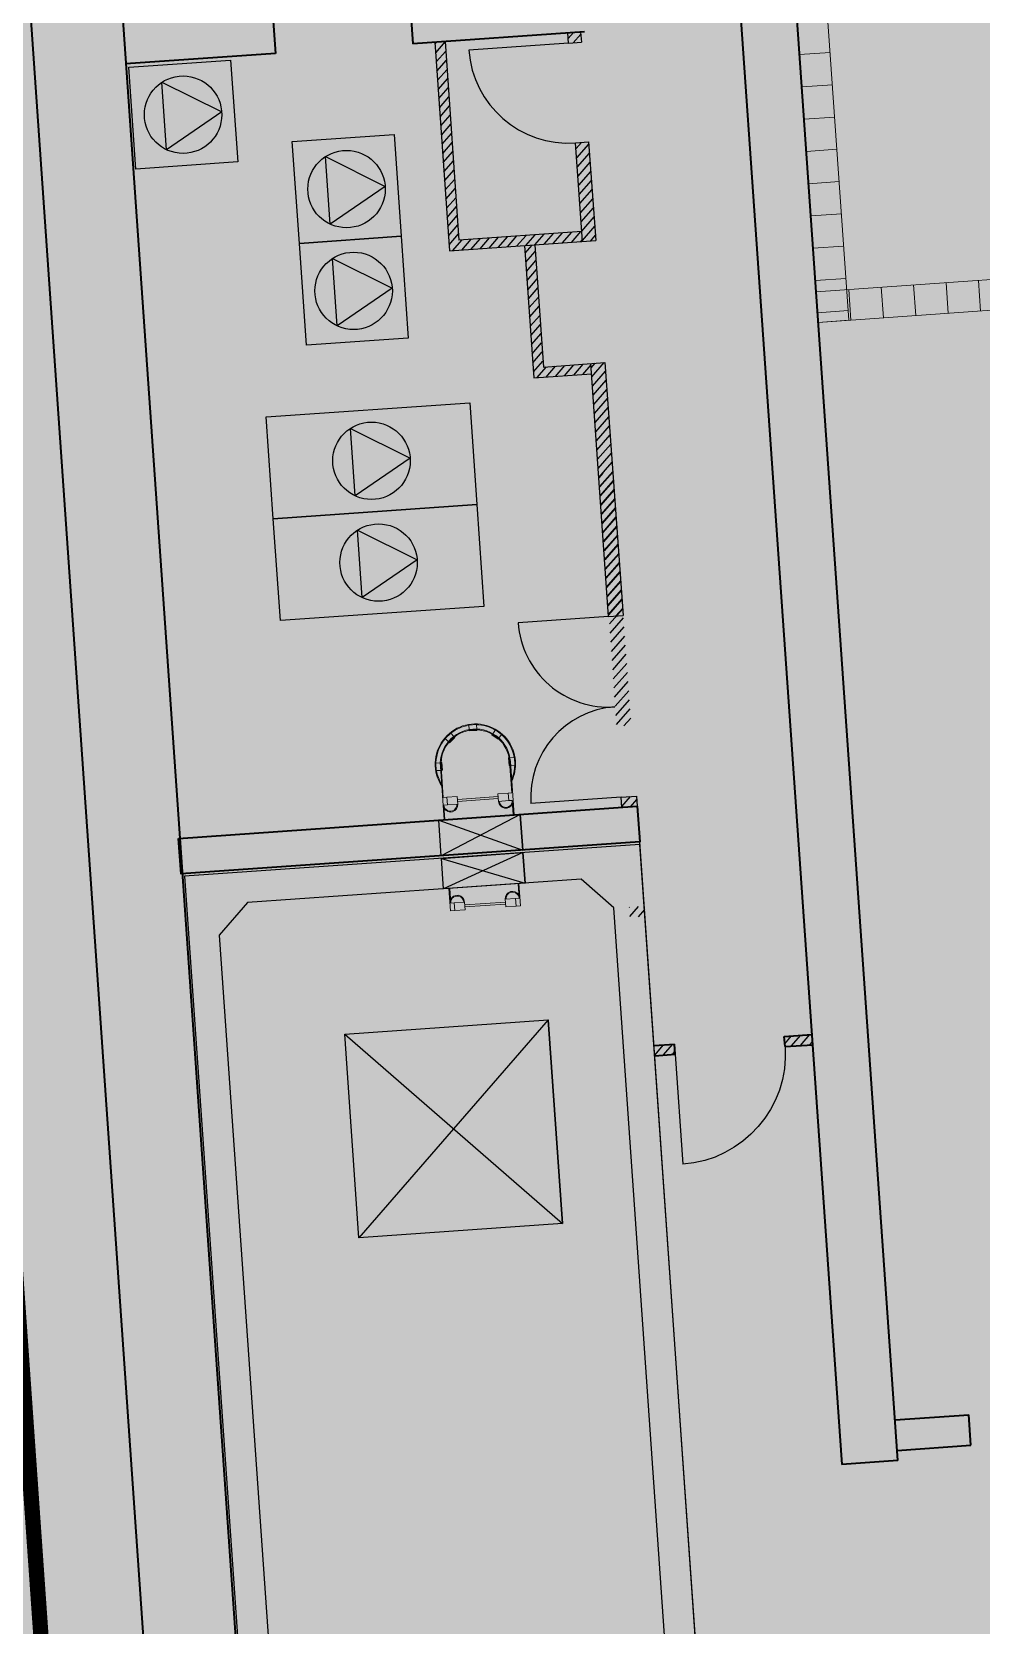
# Model space of a CAD drawing. Header units: millimetres. Extents: x 834311283 to 834708468, y 817882832 to 818197366.
# Drawn here: x 834503902 to 834513205, y 817984367 to 817999978 of the extents above; entities that cross this region are included whole.
import ezdxf

# ---------------------------------------------------------------- set-up
doc = ezdxf.new("R2010")
doc.units = ezdxf.units.MM
doc.header["$LTSCALE"] = 3
doc.linetypes.add('CENTER', pattern=[2, 1.25, -0.25, 0.25, -0.25])
doc.linetypes.add('DIVIDE', pattern=[1.25, 0.5, -0.25, 0, -0.25, 0, -0.25])
for name, color, linetype in [('0-PL-CLWP', 6, 'DIVIDE'), ('22INWA-a', 6, 'CENTER'), ('BD-CB-SOLID-DH', 251, 'Continuous'), ('UAJ-00XREF', 7, 'Continuous'), ('WSP-FS', 1, 'Continuous')]:
    doc.layers.add(name, color=color, linetype=linetype)
for name, color, linetype, lineweight in [('3A35X-MAGP-P-ADR-B02-0$0$F-AFFFEQM', 8, 'Continuous', 9), ('Hatch (LTC&CB)', 252, 'Continuous', 35), ('UAJ-22INWA', 6, 'Continuous', 35), ('UAJ-22INWA-h', 251, 'Continuous', 9), ('UAJ-22INWA-rc', 6, 'Continuous', 35), ('UAJ-23FLOR-h', 251, 'Continuous', 9), ('UAJ-28STRU', 6, 'Continuous', 35), ('UAJ-32INFR', 7, 'Continuous', 25)]:
    doc.layers.add(name, color=color, linetype=linetype, lineweight=lineweight)
pattern_1 = [(48.99357569658225, (834341273.3797779, 817814761.8162112), (-47.91938693333967, 41.66512157588015), [])]

# ---------------------------------------------------------------- blocks, each defined once
blk = doc.blocks.new('Pump')
at = {"layer": 'WSP-FS'}
blk.add_lwpolyline([(0, 0), (1000, 0), (1000, -2000), (0, -2000)], close=True, dxfattribs=at)
blk.add_lwpolyline([(168.6382600790821, -815.4094143663542), (831.3617399209179, -815.4094143663542), (499.9999999999991, -1379.307641615626), (168.6382600790821, -815.4094143663542)], dxfattribs=at)
blk.add_circle((500, -1000.000000000001), 379.3076416156284, dxfattribs=at)
blk = doc.blocks.new('Jockey Pump')
at = {"layer": 'WSP-FS'}
blk.add_lwpolyline([(0, 0), (1000, 0), (1000, -1000), (0, -1000)], close=True, dxfattribs=at)
blk.add_lwpolyline([(312.9627889581607, -832.5850526250433), (312.9627889581607, -169.8615727832075), (876.8610162074328, -501.2233127041254), (312.9627889581607, -832.5850526250433)], dxfattribs=at)
blk.add_circle((497.5533745918074, -501.2233127041254), 379.3076416156284, dxfattribs=at)
blk = doc.blocks.new('*U282')
at = {"layer": 'UAJ-23FLOR-h'}
h = blk.add_hatch(dxfattribs=at)
h.set_pattern_fill('ANSI31', color=256, scale=100, angle=315)
h.set_pattern_definition([(0, (283.8211639219247, 34255.22405775127), (8.526512829121202e-14, 317.4999999999999), [])])
h.paths.add_polyline_path([(-1.898966132785063e-06, 15429.67808105843), (-2.06536665814383e-06, 20825.545977484), (299.9999960272847, 20825.54597730519), (299.9999966705224, 15429.67808123725)])
at = {"layer": 'UAJ-22INWA-h'}
blk.add_lwpolyline([(-1.898966132785063e-06, 15429.67808105843), (299.9999966705224, 15429.67808114188)], dxfattribs=at)
at = {"layer": 'UAJ-23FLOR-h'}
for p, q in [((-1.74992530597665e-06, 15429.1879369942), (-2.214378270075201e-06, 20825.54597724558)), ((299.9999961017904, 20825.54619407257), (299.9999966556229, 15429.66196312521))]:
    blk.add_line(p, q, dxfattribs=at)
blk = doc.blocks.new('*U292')
at = {"layer": 'UAJ-23FLOR-h'}
h = blk.add_hatch(dxfattribs=at)
h.set_pattern_fill('ANSI31', color=256, scale=100, angle=315)
h.set_pattern_definition([(0, (283.8211682438848, -1999.999918473698), (8.526512829121202e-14, 317.4999999999999), [])])
h.paths.add_polyline_path([(2.602663755624235e-07, -2683.274199365452), (9.73610667642788e-08, 2683.274281682919), (299.9999981900124, 2683.274281504105), (299.9999988297549, -2683.274199186638)])
at = {"layer": 'UAJ-22INWA-h'}
blk.add_lwpolyline([(2.602663755624235e-07, -2683.274199365452), (299.9999988297549, -2683.274199282006)], dxfattribs=at)
at = {"layer": 'UAJ-23FLOR-h'}
for p, q in [((4.092779875231383e-07, -2683.274199619336), (-5.165054580705002e-08, 2683.274292181209)), ((299.9999982645182, 2683.274281556123), (299.9999988148537, -2683.274199128768))]:
    blk.add_line(p, q, dxfattribs=at)
blk = doc.blocks.new('3A35X-MAGP-P-ADR-B02-0$0$Cat Ladder 2')
for p, q in [((-276.770026922226, 794.5337285995483), (-219.3122853040695, 842.7375452518463)), ((-276.770026922226, 794.5337285995483), (-248.0481839179993, 760.298011302948)), ((-244.634149312973, 756.228567481041), (-187.1764079332352, 804.4323842525482)), ((-182.0346674919128, 798.3035578727722), (-239.4924086332321, 750.0997418165207)), ((-190.2007271051407, 808.0372970104218), (-219.3122853040695, 842.7375452518463)), ((-187.1764079332352, 804.4323842525482), (-182.0346676111221, 798.3035578727722)), ((-37.42218518257141, 850.9232212305069), (-37.42145383358002, 858.9232212305069)), ((37.57781445980072, 850.9163625240326), (-37.42218554019928, 850.9232213497162)), ((-37.42145383358002, 858.9232212305069), (37.5785459280014, 858.9163626432419)), ((-37.4168815612793, 908.9232205152512), (-37.42095184326172, 864.4107618331909)), ((-37.4168815612793, 908.9232205152512), (37.58311820030212, 908.9163624048233)), ((37.5785459280014, 858.9163626432419), (37.57781422138214, 850.9163625240326)), ((37.57904779911041, 864.4039032459259), (37.58311820030212, 908.9163624048233)), ((182.204013466835, 798.2548090219498), (187.3473943471909, 804.3822582960129)), ((239.6488502025604, 750.035614490509), (182.2040135860443, 798.2548092603683)), ((187.3473943471909, 804.3822585344315), (244.7922310829163, 756.1630634069443)), ((219.4935240745544, 842.6788160800934), (190.3733228445053, 807.9871295690536)), ((219.4935240745544, 842.6788160800934), (276.9383609294891, 794.4596213102341)), ((248.2086354494095, 760.233118891716), (276.9383609294891, 794.4596213102341)), ((-239.4924086332321, 750.0997418165207), (-244.634149312973, 756.228567481041)), ((244.7922310829163, 756.1630636453629), (239.6488502025604, 750.035614490509)), ((-386.181090593338, 485.4551130533218), (-386.1742318868637, 560.455112695694)), ((-385.9868580102921, 485.4550949335098), (-343.9868583679199, 485.4512544870377)), ((-340.5051127672195, 560.4509365558624), (-385.9799991846085, 560.4550948143005)), ((-344.0312519073486, -0.00655055046081543), (-343.9834288358688, 522.9512541294098)), ((-335.9834287166595, 522.9505227804184), (-336.0113204717636, 217.950523853302)), ((-335.9868577718735, 485.450523018837), (-335.9799996614456, 560.4505227804184)), ((-325.9868582487106, 485.4496080875397), (-335.9868581295013, 485.4505227804184)), ((-335.9799996614456, 560.4505228996277), (-325.9800000190735, 560.4496079683304)), ((-325.9799997806549, 560.449608206749), (-325.9868582487106, 485.4496080875397)), ((328.0443892478943, 485.3897988796234), (328.0512480735779, 560.3897985219955)), ((336.0443893671036, 485.3890671730042), (328.0443890094757, 485.3897987604141)), ((328.0512480735779, 560.3897985219955), (336.0512479543686, 560.3890668153763)), ((336.0512475967407, 560.3890670537949), (336.0443894863129, 485.3890672922134)), ((336.0511764287949, 217.8890655040741), (336.0790685415268, 522.8890639543533)), ((386.0512473583221, 560.384494304657), (340.6076108217239, 560.3886501789093)), ((344.0790685415268, 522.8883326053619), (344.0312449932098, -0.06945586204528809)), ((344.0756392478943, 485.3883326053619), (386.0443888902664, 485.3844946622849)), ((386.0512473583221, 560.384494304657), (386.0443888902664, 485.3844946622849)), ((-336.0113203525543, 217.9505236148834), (-301.5800704956055, 217.9473748207092)), ((-301.5800704956055, 217.9473748207092), (-301.5869288444519, 142.9473754167557)), ((-199.9800708293915, 217.9380838871002), (-301.5800704956055, 217.9473748207092)), ((-199.9800708293915, 217.9380838871002), (-199.9869294166565, 142.9380843639374)), ((200.0155843496323, 170.401505112648), (-199.9844146966934, 170.4380841255188)), ((-199.9825854301453, 190.4380838871002), (200.0174126625061, 190.4015057086945)), ((200.0199275016785, 217.9015052318573), (200.0130690336227, 142.9015055894852)), ((301.6199266910553, 217.8922144174576), (200.0199273824692, 217.901505112648)), ((301.6130686998367, 142.892214179039), (301.6199269294739, 217.8922142982483)), ((301.6199266910553, 217.8922144174576), (336.0511764287949, 217.8890652656555)), ((-336.0181790590286, 142.9505242109299), (-336.0312516689301, -0.007282137870788574)), ((-301.5869286060333, 142.9473754167557), (-336.01817882061, 142.9505242109299)), ((-301.5869286060333, 142.9473754167557), (-199.9869294166565, 142.9380843639374)), ((200.0130690336227, 142.9015055894852), (301.6130686998367, 142.8922142982483)), ((336.0443185567856, 142.8890657424927), (301.6130686998367, 142.8922142982483)), ((336.0312453508377, -0.0687246322631836), (336.0443185567856, 142.8890657424927))]:
    blk.add_line(p, q)
for centre, radius, start, end in [((0.04781985282897949, 522.919793009758), 394.0312500000248, 359.9947680751103, 209.1731078465459), ((0.04781985282897949, 522.919793009758), 386.0312500000249, 135.5889648278824, 174.4005399061273), ((0.04781985282897949, 522.919793009758), 344.0312500000013, 359.9947680751103, 179.9947680751103), ((0.04781985282897949, 522.919793009758), 336.0312500000009, 359.9947680751103, 179.9947680751103), ((0.04781985282897949, 522.919793009758), 386.0312500000246, 95.58897339781406, 124.4005554622281), ((0.04781985282897949, 522.919793009758), 386.0312500000242, 55.58413502302645, 84.4005535013234), ((0.04781985282897949, 522.919793009758), 386.0312500000245, 5.588959802374797, 44.39569525222637), ((0.04781985282897949, 522.919793009758), 386.031250000025, 185.5879852133779, 206.6217162091552), ((0.04781985282897949, 522.919793009758), 394.0312500000249, 330.8164255642254, 359.9947680751103), ((0.04781985282897949, 522.919793009758), 386.0312500000248, 333.3678005558951, 354.4015280904756), ((-271.98692882061, 142.9446686506271), 71.99999999999974, 206.0815645858609, 359.9947680751103), ((-271.98692882061, 142.9446686506271), 63.99999999999989, 179.9947680751103, 359.9947680751103), ((272.0130689144135, 142.8949213027954), 71.99999999999987, 179.9947680751103, 333.9079578957498), ((272.0130689144135, 142.8949213027954), 63.99999999999988, 179.9947680751103, 359.9947680751103)]:
    blk.add_arc(centre, radius, start, end)
blk = doc.blocks.new('3A35X-MAGP-P-ADR-B02-0$0$Cat Ladder 1')
for p, q in [((-344.0312482118607, 0.03145241737365723), (-344.0511693954468, -217.9263533353806)), ((-336.0443147420883, -142.9270849227905), (-336.0312479734421, 0.03072130680084229)), ((-301.6130640506744, -142.9302318096161), (-336.0443145036697, -142.9270849227905)), ((-301.6199195384979, -217.9302313327789), (-301.613064289093, -142.9302319288254)), ((-301.6130640506744, -142.9302318096161), (-200.0130650997162, -142.9395179748535)), ((-200.0199199914932, -217.9395176172256), (-200.0130650997162, -142.9395179748535)), ((199.9800785779953, -217.9760776758194), (199.986933350563, -142.9760780334473)), ((199.986933350563, -142.9760780334473), (301.586933016777, -142.9853638410568)), ((301.5869331359863, -142.9853637218475), (301.5800777673721, -217.9853639602661)), ((336.0181828737259, -142.988510966301), (301.586933016777, -142.9853638410568)), ((336.0312489271164, -0.03072071075439453), (336.0181828737259, -142.988510966301)), ((344.0113277435303, -217.9892416000366), (344.0312486886978, -0.03145229816436768)), ((-344.0511693954468, -217.9263533353806), (-301.6199195384979, -217.9302313327789)), ((-200.0199199914932, -217.9395176172256), (-301.6199195384979, -217.9302313327789)), ((-200.0174062252045, -190.4395176172256), (199.9825918674469, -190.4760780334473)), ((199.9844205379486, -170.4760775566101), (-200.0155785083771, -170.4395176172256)), ((301.5800775289536, -217.9853639602661), (199.980078458786, -217.9760775566101)), ((301.5800775289536, -217.9853639602661), (344.0113277435303, -217.9892417192459))]:
    blk.add_line(p, q)
for centre, radius, start, end in [((-272.013064622879, -142.9329372644424), 71.99999999999973, 359.9947544147321, 153.9079578957498), ((-272.013064622879, -142.9329372644424), 63.99999999999988, 359.9947544147321, 179.9947544147321), ((271.9869332313538, -142.9826587438583), 71.99999999999986, 26.08156458586095, 179.9947544147321), ((271.9869332313538, -142.9826587438583), 63.99999999999986, 359.9947544147321, 179.9947544147321)]:
    blk.add_arc(centre, radius, start, end)
blk = doc.blocks.new('WT')
at = {"layer": '0-PL-CLWP', "linetype": 'Continuous'}
for points in [[(834509861.3932748, 817992016.3530881), (834505396.4731586, 817991704.2064047), (834506188.6171082, 817980373.1153508), (834510653.5372245, 817980685.2620342)], [(834509283.7765709, 817991675.2388207), (834506015.9345948, 817991446.7816021), (834505737.5866517, 817991126.5896467), (834506446.0426852, 817980992.576841), (834506766.2338122, 817980714.2296181), (834510034.0757883, 817980942.6868365), (834510312.4237313, 817981262.8787919), (834509603.967698, 817991396.8915977)]]:
    blk.add_lwpolyline(points, close=True, dxfattribs=at)
at = {"layer": 'WSP-FS', "flags": 128}
for points in [[(834507889.7615786, 817992254.5427631), (834508687.813701, 817992310.3353231), (834508712.2250245, 817991961.1872272), (834507914.1728915, 817991905.394819), (834507889.7615786, 817992254.5427631), (834508712.2250245, 817991961.1872274), (834508687.813701, 817992310.3353232), (834507914.1728915, 817991905.394819)], [(834507915.9342318, 817991880.344252), (834508713.9863542, 817991936.136812), (834508734.9090228, 817991636.8670933), (834507936.8568898, 817991581.0746851), (834507915.9342318, 817991880.344252), (834508734.9090228, 817991636.8670934), (834508713.9863542, 817991936.1368121), (834507936.8568898, 817991581.0746851)], [(834506967.868404, 817990158.1867014), (834508962.9986374, 817990297.6691425), (834509102.4810789, 817988302.5389092), (834507107.3508455, 817988163.0564661), (834506967.868404, 817990158.1867014), (834509102.4810789, 817988302.5389092), (834508962.9986377, 817990297.6691422), (834507107.3508457, 817988163.0564659)]]:
    blk.add_lwpolyline(points, dxfattribs=at)
at = {"layer": '3A35X-MAGP-P-ADR-B02-0$0$F-AFFFEQM'}
for name, p, rotation in [('3A35X-MAGP-P-ADR-B02-0$0$Cat Ladder 2', (834508284.8116456, 817992282.1861455), 4.003931115026911), ('3A35X-MAGP-P-ADR-B02-0$0$Cat Ladder 1', (834508331.8913356, 817991608.6941774), 4.003931020902034)]:
    blk.add_blockref(name, p, dxfattribs=dict(at, rotation=rotation))
blk = doc.blocks.new('D1080')
blk.add_line((0, 0), (0, 1080))
blk.add_arc((0, 0), 1080.000000046224, 0, 90)
blk = doc.blocks.new('D1775')
at = {"layer": 'UAJ-32INFR'}
for p, q in [((0, 2.384185791015625e-07), (1.192092895507812e-07, 887.5000003576279)), ((1775.000000119209, 2.384185791015625e-07), (1775.000000119209, 887.5000002384186))]:
    blk.add_line(p, q, dxfattribs=at)
for centre, radius, start, end in [((0, 2.384185791015625e-07), 887.500000097663, 0, 90), ((1775.000000119209, 2.384185791015625e-07), 887.4999999621175, 90, 180)]:
    blk.add_arc(centre, radius, start, end, dxfattribs=at)
blk = doc.blocks.new('D980')
at = {"flags": 128}
blk.add_lwpolyline([(0, 0), (0, 980, -0.414213562373095), (980, 0)], format="xyb", dxfattribs=at)
blk = doc.blocks.new('GBP-LB02_LEV-6.53')
at = {"layer": 'BD-CB-SOLID-DH'}
h = blk.add_hatch(dxfattribs=at)
h.set_pattern_fill('ANSI31', color=256, scale=20)
h.set_pattern_definition(pattern_1)
h.paths.add_polyline_path([(834509827.1564152, 817992490.0862958), (834509677.5931498, 817992479.1516647), (834509684.5133511, 817992380.0475657), (834509834.4347702, 817992390.5333643)])
h.paths.add_polyline_path([(834509516.5843899, 817996738.072865), (834509380.895606, 817996728.1526028), (834509553.9501944, 817994249.8405193), (834509697.7315382, 817994260.3524318)])
h.paths.add_polyline_path([(834509161.6299412, 817999868.2528005), (834509287.0651944, 817999877.4234226), (834509279.7811705, 817999977.053891), (834509154.64348, 817999968.3058063)])
h = blk.add_hatch(dxfattribs=at)
h.set_pattern_fill('ANSI31', color=256, scale=20)
h.set_pattern_definition(pattern_1)
h.paths.add_polyline_path([(834509301.7133342, 817997923.544651), (834509294.6069572, 817998023.0617951), (834508087.7616291, 817997938.9480597), (834507951.7883924, 817999883.9154162), (834507852.0345033, 817999876.956619), (834507994.7787879, 817997832.3237401)])
h = blk.add_hatch(dxfattribs=at)
h.set_pattern_fill('ANSI31', color=256, scale=20)
h.set_pattern_definition([(48.99357569658225, (834341352.1167171, 817813684.8568171), (-47.91938693333967, 41.66512157588015), [])])
h.paths.add_polyline_path([(834509905.8933544, 817991413.1269017), (834509756.330089, 817991402.1922706), (834509763.2502903, 817991303.0881716), (834509913.1717094, 817991313.5739702)])
h.paths.add_polyline_path([(834509595.3213291, 817995661.1134709), (834509459.6325452, 817995651.1932087), (834509632.6871336, 817993172.8811252), (834509776.4684774, 817993183.3930377)])
h.paths.add_polyline_path([(834509297.4096901, 817997923.7513474), (834509429.2430319, 817997932.7230154), (834509358.5181097, 817998900.0944968), (834509233.3804191, 817998891.3464122)])
h = blk.add_hatch(dxfattribs=at)
h.set_pattern_fill('ANSI31', color=256, scale=20)
h.set_pattern_definition([(48.99357569658225, (834342100.3772972, 817813516.5007342), (-47.91938693333967, 41.66512157588015), [])])
h.paths.add_polyline_path([(834509387.8613474, 817996628.3949704), (834509380.9992993, 817996726.6662266), (834508914.7591484, 817996693.6325827), (834508830.8518776, 817997891.1353786), (834508731.116385, 817997883.860585), (834508821.7763071, 817996587.0082631)])
h = blk.add_hatch(dxfattribs=at)
h.set_pattern_fill('ANSI31', color=256, scale=20)
h.set_pattern_definition([(48.99357569662827, (833572597.0382528, 817713827.0331258), (-47.91938693337313, 41.66512157584167), [])])
h.paths.add_polyline_path([(834510205.5317498, 817989960.491924), (834510198.5598972, 817990060.2209185), (834509999.2465531, 817990046.2873251), (834510006.0181398, 817989946.5484298)])
h.paths.add_polyline_path([(834511275.9304833, 817990135.5377207), (834511282.903876, 817990035.7866962), (834511552.4295881, 817990054.6231561), (834511545.4558412, 817990154.3796939)])
at = {"layer": 'UAJ-23FLOR-h'}
h = blk.add_hatch(dxfattribs=at)
h.set_pattern_fill('EARTH', color=256, scale=180, angle=45)
h.set_pattern_definition([(48.99890852994428, (833819452.4835471, 817786003.3590384), (-112.7268621600291, 1612.510668041472), [1143, -1143]), (48.99890852994428, (833819129.0015101, 817786284.568502), (-112.7268621600291, 1612.510668041472), [1143, -1143]), (48.99890852994428, (833818805.5194733, 817786565.7779655), (-112.7268621600291, 1612.510668041472), [1143, -1143]), (138.9989085299443, (833818791.4286155, 817786767.341799), (-1612.510668041472, -112.7268621600291), [1143, -1143]), (138.9989085299443, (833819072.638079, 817787090.823836), (-1612.510668041472, -112.7268621600291), [1143, -1143]), (138.9989085299443, (833819353.8475426, 817787414.3058729), (-1612.510668041472, -112.7268621600291), [1143, -1143])])
h.paths.add_polyline_path([(834607546.489914, 818192773.8916651), (834673232.9368618, 818197365.8780692), (834691373.7887626, 817937868.569913), (834685588.4607487, 817937127.6430434), (834685105.737498, 817940896.857602), (834650587.6674813, 817936476.1289068), (834651070.3907301, 817932706.9143615), (834551919.0352749, 817920008.601796), (834482026.6875536, 817893354.505612), (834383075.7475835, 817886437.076049), (834441506.4995006, 817949096.3580177), (834458453.7500002, 817967379.2999998), (834478637.6000003, 817989841.6999999), (834483448.3000003, 817995421.2999997), (834489786.8000002, 818002934.0999999), (834500656.3000004, 818016266.1), (834508244.2000003, 818025929.9), (834515683.5000002, 818035708.4999999), (834523692.1500002, 818046595.75), (834532219.3000002, 818058623.75), (834546606.4000003, 818080041.6), (834556456.7000003, 818095618.3000001), (834568418.3000003, 818115665.3), (834578621.5500003, 818133890.65), (834588349.1000003, 818152374.5), (834599172.5000002, 818174435.3000001)])
h.paths.add_polyline_path([(834640304.9205754, 818055632.724982), (834646290.8670971, 818056051.8197085), (834642791.68405, 818105910.8518904), (834636806.9000093, 818105492.4693737), (834634251.8150861, 818142031.4177986), (834610016.1973183, 818140337.1580075), (834609788.3040171, 818143597.0764725), (834587768.8782567, 818140310.2094649), (834567220.9581476, 818104369.6835257), (834565437.03285, 818101393.3793707), (834564610.1881045, 818100023.5882319), (834562784.5789996, 818096938.6312524), (834556654.2675333, 818087090.8253415), (834555720.087261, 818085606.747942), (834554860.1115384, 818084257.5104698), (834550875.6697745, 818078006.2196822), (834545204.9353101, 818069586.3739132), (834542258.3943995, 818065225.6315111), (834541362.7922996, 818063899.7744757), (834537651.0516131, 818058368.7728037), (834531077.6581107, 818048811.4306496), (834524249.2454296, 818039614.411969), (834520784.8111324, 818034888.8899139), (834515055.3396788, 818027075.672479), (834507323.9410119, 818017200.0913588), (834503054.2627076, 818011761.6223992), (834508701.854493, 817930984.42202), (834535271.705267, 817933687.1625333), (834599034.8614085, 817940173.2834697), (834631909.3504056, 817943517.3124893), (834645776.1065576, 817944927.9001964), (834645137.4445837, 817954063.3931775), (834645032.8383249, 817955559.7412419), (834644307.9897524, 817965928.697765), (834644203.3835472, 817967425.0458288), (834643505.5806562, 817977406.6319067), (834643400.9743955, 817978902.9799666), (834642523.6623843, 817991452.5625781), (834642419.056123, 817992948.9106454), (834641155.0647764, 818011283.8032656), (834643398.9266214, 818011440.903013)], flags=16)
h.paths.add_polyline_path([(834450838.26049, 817950881.8800887), (834498826.0982957, 817954236.5978773), (834500064.56546, 817936519.6245999), (834506621.1639228, 817936977.9811146), (834507095.3787206, 817930194.5365381), (834500538.7478187, 817929736.1777552), (834500559.3027261, 817929436.8825322), (834452571.8298296, 817926082.1901612)], flags=16)
at = {"layer": '22INWA-a', "ltscale": 5, "const_width": 150, "flags": 128}
blk.add_lwpolyline([(834645623.6869675, 817967959.8298992), (834644172.2057416, 817967858.3591783), (834645623.6869675, 817967959.8298992), (834648121.0199271, 817931878.0378461), (834646732.9119703, 817931602.6841583), (834552249.9020534, 817919488.4926492), (834509653.719406, 817903226.8796499), (834507746.2125722, 817930531.6595433), (834507053.4646721, 817930191.4384525), (834506409.4608337, 817939426.9553951), (834506940.5370028, 817942059.2205304), (834506554.8359355, 817947691.8015723), (834505862.6575805, 817948022.5927664), (834505846.7184784, 817948250.5949621), (834505599.4791123, 817948363.8002136), (834505473.3429292, 817950168.1256278), (834505257.3786532, 817950153.0280687), (834503846.3974805, 817970336.5242839), (834505016.9183784, 817969582.2482252), (834498683.5456113, 818060199.7915655), (834497756.4768834, 818060134.9823533), (834497156.2860112, 818068720.4620565), (834498083.4950749, 818068785.2810808), (834495159.1391164, 818110626.8025823), (834494231.2461216, 818110561.935746), (834492879.879452, 818129892.6713653), (834493808.0884266, 818129957.5602912), (834493650.5402416, 818132199.4721122), (834495221.4466506, 818132309.2531987), (834492443.3530575, 818172005.4249322), (834498761.0000008, 818180933.000002, 0.1039453279364779), (834533697.0000086, 818164790.9999983, 0.0281485251874361), (834560518.0000027, 818159716.0000006), (834570883.0000095, 818156559.9999988, 0.01218113012787053), (834580152.0000002, 818154030, 0.0118168953345502), (834589679.9999993, 818153626.0000007, 0.01895900772234266), (834627610.0000029, 818154459.9999995), (834630540.0000026, 818155389.0000011), (834633307.5130115, 818155581.3607701), (834636812.9937819, 818105509.8540434), (834642798.3436269, 818105928.8853481), (834646290.2711654, 818056050.9699742), (834640304.3231351, 818055631.8967907), (834643398.1701388, 818011440.063687), (834641154.3077285, 818011282.972015), (834643400.0372874, 817979197.1576313), (834644172.2057416, 817967858.3591783)], format="xyb", close=True, dxfattribs=at)
at = {"layer": 'UAJ-22INWA', "lineweight": -3}
for p, q in [((834509161.6297756, 817999868.2527884), (834509154.6639731, 817999968.0099068)), ((834509279.8031075, 817999976.753838), (834509287.0651945, 817999877.4234228)), ((834507852.0345033, 817999876.956619), (834507994.7787879, 817997832.3237401)), ((834507951.787329, 817999883.9301791), (834508087.7616291, 817997938.9480597)), ((834509161.6297756, 817999868.2527884), (834509287.0651945, 817999877.4234228)), ((834509229.8946403, 817998890.6330277), (834509358.5223098, 817998900.0370488)), ((834509297.427441, 817997923.4971391), (834509229.8946403, 817998890.6330277)), ((834509358.5223098, 817998900.0370488), (834509429.243032, 817997932.7230155)), ((834509290.4950893, 817998022.7752094), (834508087.7616291, 817997938.9480597)), ((834507994.7787879, 817997832.3237401), (834509429.2430319, 817997932.7230154)), ((834508731.0953395, 817997884.1616318), (834508821.7763071, 817996587.0082632)), ((834508830.8518775, 817997891.1353788), (834508914.5368412, 817996694.056924)), ((834508821.7763071, 817996587.0082632), (834509387.8613476, 817996628.3949705)), ((834508914.5368412, 817996694.056924), (834509516.58439, 817996738.0728649)), ((834509553.9501528, 817994249.8405163), (834509380.8955097, 817996728.1525956)), ((834509516.58439, 817996738.0728649), (834509697.7315382, 817994260.3524318)), ((834509553.9501528, 817994249.8405163), (834509697.7315382, 817994260.3524318)), ((834509677.5931472, 817992479.1516644), (834509827.156415, 817992490.0862956)), ((834509684.5133573, 817992380.047476), (834509677.5931473, 817992479.1516644)), ((834509827.156415, 817992490.0862956), (834509834.4347702, 817992390.5333643)), ((834510655.2361821, 817980660.4745432), (834509859.639492, 817992041.440853))]:
    blk.add_line(p, q, dxfattribs=at)
at = {"layer": 'UAJ-22INWA-rc'}
for p, q in [((834509999.2465531, 817990046.2873253), (834510198.559897, 817990060.2209187)), ((834510205.5426074, 817989960.3366078), (834510198.559897, 817990060.2209187)), ((834511275.930483, 817990135.5377204), (834511545.4558412, 817990154.379694)), ((834511282.9132857, 817990035.6520905), (834511275.930483, 817990135.5377204)), ((834510006.01814, 817989946.5484298), (834510205.5317497, 817989960.491924)), ((834511282.9038758, 817990035.7866962), (834511552.429588, 817990054.6231561))]:
    blk.add_line(p, q, dxfattribs=at)
blk.add_blockref('WT', (0, 0))
at = {"layer": 'UAJ-23FLOR-h', "lineweight": 20}
for name, p, rotation in [('*U292', (834511421.7073883, 817999808.9356011, -1.396983861923218e-06), 3.998949847132906), ('*U282', (834496195.0081912, 817996355.3588961), 273.998651589557)]:
    blk.add_blockref(name, p, dxfattribs=dict(at, rotation=rotation))
at = {"layer": 'UAJ-32INFR', "xscale": -1}
for name, p, rotation in [('D980', (834509161.6376289, 817999868.2533625), 93.99885597840077), ('D1080', (834510205.5426074, 817989960.3366078), 183.9988561292117)]:
    blk.add_blockref(name, p, dxfattribs=dict(at, rotation=rotation))
at = {"layer": 'UAJ-32INFR', "rotation": 93.99885617538663}
blk.add_blockref('D1775', (834509677.5931474, 817992479.1516643), dxfattribs=at)
at = {"layer": 'WSP-FS', "linetype": 'Continuous'}
for name, p, rotation in [('Jockey Pump', (834504852.5251964, 817999632.2185215, -0.008323744432805036), 3.991900076428796), ('Jockey Pump', (834506454.4834378, 817998903.442063, -0.008321082808804725), 3.991900076352824), ('Jockey Pump', (834506524.0988827, 817997905.8681608, -0.008321082808804727), 3.991900076352824), ('Pump', (834506267.6107047, 817995207.3943384, 0.9999989158346734), 93.98656714517016), ('Pump', (834506337.1333004, 817994209.8139614, 0.9999989158346732), 93.98656714517016)]:
    blk.add_blockref(name, p, dxfattribs=dict(at, rotation=rotation))
blk = doc.blocks.new('GBP-STR-B02-L1')
at = {"layer": 'UAJ-28STRU', "ltscale": 2}
for p, q in [((834510688.7539693, 818002413.1200778), (834511839.9402069, 817985940.5796196)), ((834512388.969248, 817985978.960959), (834511237.4256259, 818002451.3118548)), ((834507601.9098471, 818000361.0293869), (834507636.8750807, 817999861.9053319)), ((834506255.2497078, 818000266.1252872), (834506290.1754669, 817999767.5647247)), ((834509318.6283034, 817999979.7175144), (834507636.8750807, 817999861.9053319)), ((834506290.1754668, 817999767.5647244), (834504823.5452421, 817999664.822595)), ((834512360.7442384, 817986377.9917141), (834513083.9766011, 817986428.5876832)), ((834513104.8917329, 817986129.3176419), (834513083.9766011, 817986428.5876832)), ((834512381.6593701, 817986078.7216728), (834513104.8917328, 817986129.3176419)), ((834512388.9687939, 817985978.9609272), (834511839.9403119, 817985940.5846518))]:
    blk.add_line(p, q, dxfattribs=at)
at = {"layer": 'UAJ-28STRU'}
for points in [[(834536346.9123086, 818056474.2486731), (834532381.7627512, 818050705.5756035), (834515005.9458978, 818027008.309711), (834503078.3538737, 818011764.7615548), (834508701.8383025, 817930984.4203726), (834645776.0931497, 817944927.8988328), (834641138.4085146, 818011268.0400772), (834643382.3379276, 818011424.9079556), (834640293.1688476, 818055614.1581535), (834646278.5593677, 818056032.5830703), (834642791.68405, 818105910.8518907), (834636806.2923182, 818105492.4268895), (834634251.9347011, 818142031.426169), (834610016.1934155, 818140337.1619899), (834609788.3001149, 818143597.0804552), (834587768.8755269, 818140310.2138), (834579233.5850073, 818125278.3119627), (834567220.9581476, 818104369.6835256), (834566711.8423668, 818103505.2904639), (834561578.9977876, 818095001.970998), (834556162.9402395, 818086301.5508664), (834550875.6697747, 818078006.2196821), (834550324.853193, 818077166.9145561), (834536346.1451399, 818056473.2970213)], [(834504286.6415566, 818007378.7288921), (834509534.9781905, 817931973.8134344), (834644817.4719685, 817945735.03023), (834644239.64316, 817954000.6299396)]]:
    blk.add_lwpolyline(points, dxfattribs=at)
at = {"layer": 'UAJ-28STRU', "ltscale": 2, "flags": 128}
blk.add_lwpolyline([(834505340.4821553, 817992076.2121375), (834509835.2313173, 817992390.5894192), (834509859.6394745, 817992041.441102), (834505364.890313, 817991727.0638202)], close=True, dxfattribs=at)

msp = doc.modelspace()

# ---------------------------------------------------------------- hatches: boundary and pattern name
at = {"layer": 'Hatch (LTC&CB)'}
h = msp.add_hatch(color=256, dxfattribs=at)
h.dxf.hatch_style = 1
h.paths.add_polyline_path([(834559573.4371741, 818078677.8399037), (834559695.0756814, 818078866.3139815), (834553942.1014596, 818082817.2111235), (834550875.6736776, 818078006.2157004), (834545204.9392027, 818069586.3699163), (834541362.7955292, 818063899.7709482), (834537651.0555159, 818058368.7688218), (834531077.4654778, 818048811.1409165), (834524249.9406248, 818039613.5606796), (834520784.6588076, 818034889.0016383), (834514978.221307, 818026972.1957152), (834507323.8989643, 818017200.7446709), (834503054.262707, 818011761.6223993), (834508701.8544925, 817930984.4220201), (834645776.1065571, 817944927.9001966), (834645087.2963749, 817954780.900776), (834632967.232029, 817953933.6153294), (834631478.2610402, 817953723.487452), (834621964.2149237, 817953058.3826838), (834621522.3774838, 817959378.6828537), (834622806.1565553, 817959468.4288538), (834618963.4832495, 818014436.2860692), (834612647.1381927, 818019927.2116815), (834608843.876658, 818019661.6306973), (834608946.3383887, 818018195.4174135), (834608677.0481988, 818018176.5919555), (834608902.285401, 818014954.454745), (834601170.2576475, 818014413.942529), (834600936.6512012, 818017755.7659361), (834599410.3688987, 818017649.0728703), (834599319.7422287, 818018970.7371502), (834594177.1680617, 818018611.2319504), (834593966.5653642, 818021623.8154658), (834594708.1177104, 818021675.6454707), (834594587.3647605, 818023402.6788216), (834592085.172055, 818023227.7796949), (834592547.1778132, 818016618.355669), (834580103.5568867, 818015748.451149), (834579617.3731202, 818022703.2341713), (834578992.6807954, 818022659.5633892), (834577313.5740993, 818046678.5227253), (834552648.1772562, 818044954.2785891), (834552163.5868412, 818051887.0528865), (834556024.7042569, 818052156.9746287), (834555752.4969037, 818056050.7871158), (834562550.9641379, 818056526.0521065), (834562440.0816244, 818058112.1810652), (834556519.4718986, 818057698.2850455), (834555494.6509069, 818072357.9211797)])

# ---------------------------------------------------------------- block references
at = {"layer": 'UAJ-00XREF'}
for name in ['GBP-LB02_LEV-6.53', 'GBP-STR-B02-L1']:
    msp.add_blockref(name, (0, 0), dxfattribs=at)

doc.saveas('drawing.dxf')
